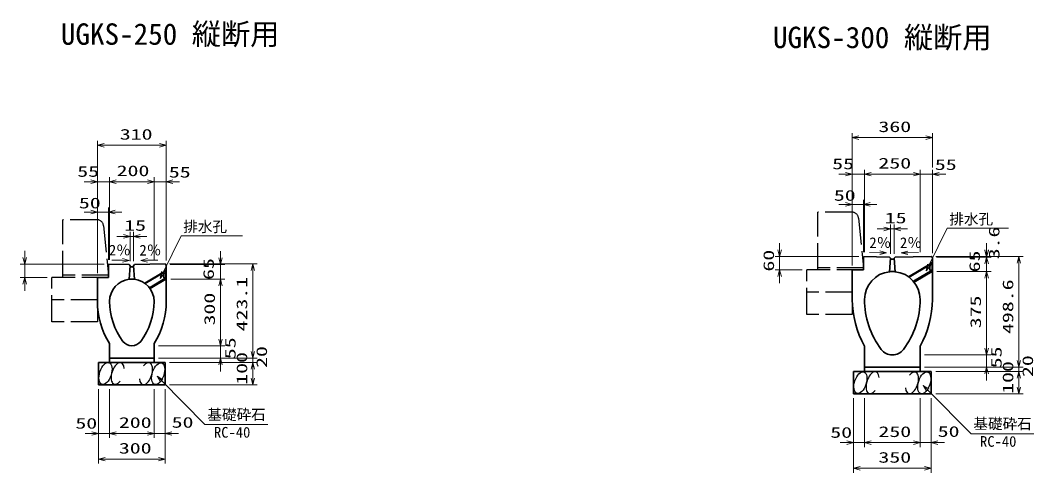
# Model space of a CAD drawing. Units: millimetres on the paper. Extents: x 15 to 1219, y 6 to 859.
# Drawn here: x 256.1 to 483.9, y 511.8 to 613.6 of the extents above; entities that cross this region are included whole.
import ezdxf
from ezdxf.enums import TextEntityAlignment as Align

# ---------------------------------------------------------------- set-up
doc = ezdxf.new("R2010")
doc.units = ezdxf.units.MM
doc.linetypes.add('DASHED', pattern=[7.5, 6, -1.5])
for name, color, linetype, lineweight in [('D-STR-DIM（寸法）', 7, 'Continuous', 13), ('D-STR-HTXT(基礎砕石-旗)', 7, 'Continuous', 13), ('D-STR-HTXT（WS-旗）', 7, 'Continuous', 13), ('D-STR-STRF(グリ)', 7, 'Continuous', 25), ('D-STR-STRF(歩車)', 7, 'DASHED', 25), ('D-STR（構造物WS）', 1, 'Continuous', 35), ('D-STR（構造物）', 1, 'Continuous', 35)]:
    doc.layers.add(name, color=color, linetype=linetype, lineweight=lineweight)
doc.layers.add('D-STR-TXT(文字)', color=7, linetype='Continuous')
doc.styles.add('ＭＳ ゴシック', font='')
doc.styles.get('ＭＳ ゴシック').set_extended_font_data('MS Gothic')

# ---------------------------------------------------------------- blocks, each defined once
blk = doc.blocks.new('_Open30')
at = {"color": 7, "linetype": 'Continuous', "lineweight": 13}
for p, q in [((-1, 0.2679), (0, 0)), ((0, 0), (-1, -0.2679)), ((0, 0), (-1, 0))]:
    blk.add_line(p, q, dxfattribs=at)

msp = doc.modelspace()

# ---------------------------------------------------------------- linework, layer by layer
at = {"layer": 'D-STR-DIM（寸法）'}
for p, q in [((443.154, 579.99), (443.154, 588.198)), ((461.154, 580.508), (461.154, 588.198)), ((273.415, 578.282), (273.415, 586.491)), ((273.415, 578.282), (273.415, 586.491)), ((288.915, 578.282), (288.915, 586.491)), ((288.915, 578.282), (288.915, 586.491)), ((444.654, 587.198), (459.654, 587.198)), ((274.915, 585.491), (287.415, 585.491)), ((274.915, 585.491), (287.415, 585.491)), ((441.654, 578.99), (440.154, 578.99)), ((443.154, 558.457), (443.154, 579.99)), ((443.154, 578.99), (445.904, 578.99)), ((445.904, 561.452), (445.904, 579.99)), ((445.904, 561.452), (445.904, 579.99)), ((447.404, 578.99), (448.904, 578.99)), ((447.404, 578.99), (456.904, 578.99)), ((456.904, 578.99), (455.404, 578.99)), ((458.404, 561.452), (458.404, 579.99)), ((458.404, 561.452), (458.404, 579.99)), ((458.404, 578.99), (461.154, 578.99)), ((461.154, 561.257), (461.154, 579.99)), ((462.654, 578.99), (464.154, 578.99)), ((271.915, 577.282), (270.415, 577.282)), ((271.915, 577.282), (270.415, 577.282)), ((273.415, 556.75), (273.415, 578.282)), ((273.415, 556.75), (273.415, 578.282)), ((273.415, 577.282), (276.165, 577.282)), ((273.415, 577.282), (276.165, 577.282)), ((276.165, 559.745), (276.165, 578.282)), ((276.165, 559.745), (276.165, 578.282)), ((276.165, 559.745), (276.165, 578.282)), ((276.165, 559.745), (276.165, 578.282)), ((277.665, 577.282), (279.165, 577.282)), ((277.665, 577.282), (284.665, 577.282)), ((277.665, 577.282), (279.165, 577.282)), ((277.665, 577.282), (284.665, 577.282)), ((284.665, 577.282), (283.165, 577.282)), ((284.665, 577.282), (283.165, 577.282)), ((286.165, 559.745), (286.165, 578.282)), ((286.165, 559.745), (286.165, 578.282)), ((286.165, 559.745), (286.165, 578.282)), ((286.165, 559.745), (286.165, 578.282)), ((286.165, 577.282), (288.915, 577.282)), ((286.165, 577.282), (288.915, 577.282)), ((288.915, 559.55), (288.915, 578.282)), ((288.915, 559.55), (288.915, 578.282)), ((290.415, 577.282), (291.915, 577.282)), ((290.415, 577.282), (291.915, 577.282)), ((441.654, 572.18), (440.154, 572.18)), ((443.154, 558.457), (443.154, 573.18)), ((443.154, 572.18), (445.654, 572.18)), ((445.654, 561.457), (445.654, 573.18)), ((447.154, 572.18), (448.654, 572.18)), ((271.915, 570.473), (270.415, 570.473)), ((271.915, 570.473), (270.415, 570.473)), ((273.415, 556.75), (273.415, 571.473)), ((273.415, 556.75), (273.415, 571.473)), ((273.415, 570.473), (275.915, 570.473)), ((273.415, 570.473), (275.915, 570.473)), ((275.915, 559.75), (275.915, 571.473)), ((275.915, 559.75), (275.915, 571.473)), ((277.415, 570.473), (278.915, 570.473)), ((277.415, 570.473), (278.915, 570.473)), ((451.76, 561.084), (451.76, 567.677)), ((452.551, 561.068), (452.551, 567.677)), ((280.77, 559.401), (280.77, 565.995)), ((280.77, 559.401), (280.77, 565.995)), ((281.561, 559.385), (281.561, 565.995)), ((281.561, 559.385), (281.561, 565.995)), ((450.26, 566.677), (448.76, 566.677)), ((451.76, 566.677), (452.551, 566.677)), ((454.051, 566.677), (455.551, 566.677)), ((279.27, 564.995), (277.77, 564.995)), ((279.27, 564.995), (277.77, 564.995)), ((280.77, 564.995), (281.561, 564.995)), ((280.77, 564.995), (281.561, 564.995)), ((283.061, 564.995), (284.561, 564.995)), ((283.061, 564.995), (284.561, 564.995)), ((426.82, 561.957), (426.82, 563.457)), ((473.346, 562), (473.346, 563.5)), ((473.346, 561.84), (473.346, 563.34)), ((257.081, 560.25), (257.081, 561.75)), ((257.081, 560.25), (257.081, 561.75)), ((301.107, 560.157), (301.107, 561.657)), ((446.995, 561.361), (449.357, 561.313)), ((458.015, 561.343), (455.654, 561.296)), ((274.915, 558.75), (256.081, 558.75)), ((274.915, 558.75), (256.081, 558.75)), ((257.081, 555.75), (257.081, 558.75)), ((257.081, 555.75), (257.081, 558.75)), ((276.679, 559.664), (279.04, 559.617)), ((276.679, 559.664), (279.04, 559.617)), ((287.025, 559.66), (284.664, 559.613)), ((287.025, 559.66), (284.664, 559.613)), ((289.665, 558.795), (309.368, 558.795)), ((289.665, 558.795), (309.368, 558.795)), ((289.805, 558.657), (302.107, 558.657)), ((301.107, 555.38), (301.107, 558.657)), ((444.654, 560.457), (425.82, 560.457)), ((426.82, 557.457), (426.82, 560.457)), ((461.904, 560.502), (481.607, 560.502)), ((462.07, 560.34), (474.346, 560.34)), ((462.07, 560.34), (474.346, 560.34)), ((462.904, 560.5), (474.346, 560.5)), ((473.346, 560.34), (473.346, 560.5)), ((473.346, 557.085), (473.346, 560.34)), ((473.346, 558.84), (473.346, 557.34)), ((480.607, 537.077), (480.607, 559.002)), ((308.368, 539.13), (308.368, 557.295)), ((308.368, 539.13), (308.368, 557.295)), ((431.904, 557.457), (425.82, 557.457)), ((462.154, 557.085), (474.346, 557.085)), ((462.154, 557.085), (474.346, 557.085)), ((262.165, 555.75), (256.081, 555.75)), ((262.165, 555.75), (256.081, 555.75)), ((257.081, 554.25), (257.081, 552.75)), ((257.081, 554.25), (257.081, 552.75)), ((289.915, 555.38), (302.107, 555.38)), ((289.915, 555.38), (302.107, 555.38)), ((301.107, 541.88), (301.107, 553.88)), ((301.107, 553.88), (301.107, 552.38)), ((426.82, 555.957), (426.82, 554.457)), ((473.346, 539.827), (473.346, 555.585)), ((473.346, 555.585), (473.346, 554.085)), ((301.107, 541.88), (301.107, 543.38)), ((287.165, 540.38), (302.107, 540.38)), ((287.165, 540.38), (302.107, 540.38)), ((301.107, 537.63), (301.107, 540.38)), ((308.368, 539.13), (308.368, 540.63)), ((308.368, 539.13), (308.368, 540.63)), ((473.346, 539.827), (473.346, 541.327)), ((459.404, 538.327), (474.346, 538.327)), ((459.404, 538.327), (474.346, 538.327)), ((473.346, 535.577), (473.346, 538.327)), ((480.607, 537.077), (480.607, 538.577)), ((287.165, 537.63), (309.368, 537.63)), ((287.165, 537.63), (309.368, 537.63)), ((287.165, 537.63), (302.107, 537.63)), ((287.165, 537.63), (309.368, 537.63)), ((287.165, 537.63), (309.368, 537.63)), ((289.665, 536.63), (309.368, 536.63)), ((289.665, 536.63), (309.368, 536.63)), ((289.665, 536.63), (309.368, 536.63)), ((289.665, 536.63), (309.368, 536.63)), ((301.107, 536.13), (301.107, 534.63)), ((308.368, 536.63), (308.368, 537.63)), ((308.368, 536.63), (308.368, 537.63)), ((459.404, 535.577), (481.607, 535.577)), ((459.404, 535.577), (474.346, 535.577)), ((459.404, 535.577), (481.607, 535.577)), ((480.607, 534.577), (480.607, 535.577)), ((308.368, 533.13), (308.368, 535.13)), ((308.368, 535.13), (308.368, 533.63)), ((308.368, 533.13), (308.368, 535.13)), ((308.368, 535.13), (308.368, 533.63)), ((461.904, 534.577), (481.607, 534.577)), ((461.904, 534.577), (481.607, 534.577)), ((473.346, 534.077), (473.346, 532.577)), ((289.665, 531.63), (309.368, 531.63)), ((289.665, 531.63), (309.368, 531.63)), ((480.607, 531.077), (480.607, 533.077)), ((480.607, 533.077), (480.607, 531.577)), ((273.665, 530.63), (273.665, 519.663)), ((273.665, 530.63), (273.665, 519.663)), ((276.165, 530.63), (276.165, 519.663)), ((276.165, 530.63), (276.165, 519.663)), ((276.165, 530.63), (276.165, 519.663)), ((276.165, 530.63), (276.165, 519.663)), ((286.165, 530.63), (286.165, 519.663)), ((286.165, 530.63), (286.165, 519.663)), ((286.165, 530.63), (286.165, 519.663)), ((286.165, 530.63), (286.165, 519.663)), ((288.665, 530.63), (288.665, 519.663)), ((288.665, 530.63), (288.665, 519.663)), ((461.904, 529.577), (481.607, 529.577)), ((443.404, 528.577), (443.404, 517.61)), ((445.904, 528.577), (445.904, 517.61)), ((445.904, 528.577), (445.904, 517.61)), ((458.404, 528.577), (458.404, 517.61)), ((458.404, 528.577), (458.404, 517.61)), ((460.904, 528.577), (460.904, 517.61)), ((272.165, 520.663), (270.665, 520.663)), ((272.165, 520.663), (270.665, 520.663)), ((273.665, 520.663), (276.165, 520.663)), ((273.665, 520.663), (276.165, 520.663)), ((273.665, 519.663), (273.665, 513.889)), ((273.665, 519.663), (273.665, 513.889)), ((277.665, 520.663), (279.165, 520.663)), ((277.665, 520.663), (284.665, 520.663)), ((277.665, 520.663), (279.165, 520.663)), ((277.665, 520.663), (284.665, 520.663)), ((284.665, 520.663), (283.165, 520.663)), ((284.665, 520.663), (283.165, 520.663)), ((286.165, 520.663), (288.665, 520.663)), ((286.165, 520.663), (288.665, 520.663)), ((288.665, 519.663), (288.665, 513.889)), ((288.665, 519.663), (288.665, 513.889)), ((290.165, 520.663), (291.665, 520.663)), ((290.165, 520.663), (291.665, 520.663)), ((441.904, 518.61), (440.404, 518.61)), ((443.404, 518.61), (445.904, 518.61)), ((443.404, 517.61), (443.404, 511.837)), ((447.404, 518.61), (448.904, 518.61)), ((447.404, 518.61), (456.904, 518.61)), ((456.904, 518.61), (455.404, 518.61)), ((458.404, 518.61), (460.904, 518.61)), ((460.904, 517.61), (460.904, 511.837)), ((462.404, 518.61), (463.904, 518.61)), ((275.165, 514.889), (287.165, 514.889)), ((275.165, 514.889), (287.165, 514.889)), ((444.904, 512.837), (459.404, 512.837))]:
    msp.add_line(p, q, dxfattribs=at)
at = {"layer": 'D-STR-HTXT(基礎砕石-旗)'}
for points in [[(311.709, 522.657), (297.605, 522.657), (287.882, 532.474)], [(483.948, 520.605), (469.844, 520.605), (460.121, 530.421)]]:
    msp.add_lwpolyline(points, dxfattribs=at)
at = {"layer": 'D-STR-HTXT（WS-旗）'}
for points in [[(478.281, 566.813), (464.492, 566.813), (460.452, 558.602)], [(306.042, 565.105), (292.253, 565.105), (288.213, 556.894)]]:
    msp.add_lwpolyline(points, dxfattribs=at)
at = {"layer": 'D-STR-STRF(グリ)'}
for centre, major_axis in [((275.24, 534.153), (0.79, 2.421)), ((287.09, 534.106), (-0.79, -2.421)), ((444.979, 532.101), (0.79, 2.421)), ((459.329, 532.054), (-0.79, -2.421))]:
    msp.add_ellipse(centre, major_axis=major_axis, ratio=0.5139, dxfattribs=at)
for centre, major_axis in [((277.981, 534.153), (0.79, 2.421)), ((284.349, 534.106), (-0.79, -2.421)), ((447.72, 532.101), (0.79, 2.421)), ((456.588, 532.054), (-0.79, -2.421))]:
    msp.add_ellipse(centre, major_axis=major_axis, ratio=0.5139, start_param=5.3575563, end_param=10.3750652, dxfattribs=at)
at = {"layer": 'D-STR-STRF(歩車)'}
for p, q in [((435.404, 557.457), (435.404, 570.457)), ((443.046, 570.457), (435.404, 570.457)), ((265.665, 555.75), (265.665, 568.75)), ((273.308, 568.75), (265.665, 568.75)), ((274.8, 567.399), (275.915, 556.25)), ((444.539, 569.106), (445.654, 557.957)), ((275.915, 556.25), (265.665, 556.25)), ((445.654, 557.457), (432.904, 557.457)), ((432.904, 547.457), (432.904, 557.457)), ((445.654, 557.957), (435.404, 557.957)), ((443.154, 557.457), (443.154, 547.457)), ((275.915, 555.75), (263.165, 555.75)), ((263.165, 545.75), (263.165, 555.75)), ((273.415, 555.75), (273.415, 545.75)), ((443.154, 552.457), (432.904, 552.457)), ((273.415, 550.75), (263.165, 550.75)), ((443.154, 547.457), (432.904, 547.457)), ((273.415, 545.75), (263.165, 545.75))]:
    msp.add_line(p, q, dxfattribs=at)
for centre in [(443.046, 568.957), (273.308, 567.25)]:
    msp.add_arc(centre, 1.5, 5.71077, 89.99998, dxfattribs=at)
at = {"layer": 'D-STR（構造物WS）'}
for p, q in [((460.996, 558.99), (455.823, 555.886)), ((455.953, 555.789), (460.579, 558.565)), ((461.079, 558.907), (460.579, 558.607)), ((460.579, 558.607), (460.579, 557.407)), ((461.079, 558.907), (460.832, 559.155)), ((461.079, 557.107), (461.079, 558.907)), ((288.757, 557.283), (284.054, 554.461)), ((284.185, 554.365), (288.34, 556.857)), ((288.34, 556.9), (288.84, 557.2)), ((288.34, 555.7), (288.34, 556.9)), ((288.84, 557.2), (288.593, 557.447)), ((288.84, 555.4), (288.84, 557.2)), ((461.079, 557.407), (456.896, 554.897)), ((457.057, 554.702), (461.079, 557.116)), ((460.579, 557.407), (461.079, 557.407)), ((460.776, 556.932), (461.079, 557.107)), ((288.84, 555.7), (285.105, 553.458)), ((285.255, 553.257), (288.84, 555.408)), ((288.84, 555.7), (288.34, 555.7)), ((288.537, 555.225), (288.84, 555.4))]:
    msp.add_line(p, q, dxfattribs=at)
at = {"layer": 'D-STR（構造物）'}
for p, q in [((280.54, 558.657), (275.915, 558.75)), ((275.915, 558.75), (275.915, 555.75)), ((280.54, 558.657), (280.768, 558.403)), ((280.54, 558.657), (280.77, 558.401)), ((280.768, 558.403), (280.54, 555.341)), ((281.56, 558.403), (281.792, 555.34)), ((281.562, 558.403), (281.79, 558.657)), ((281.562, 558.403), (281.79, 558.657)), ((281.79, 558.657), (288.665, 558.795)), ((288.665, 558.795), (288.915, 558.55)), ((288.915, 558.55), (288.915, 550.38)), ((451.528, 560.34), (445.654, 560.457)), ((445.654, 557.457), (445.654, 560.457)), ((451.528, 560.34), (451.759, 560.086)), ((451.759, 560.086), (451.529, 557.046)), ((452.78, 560.34), (452.549, 560.086)), ((452.549, 560.086), (452.779, 557.046)), ((460.904, 560.502), (452.78, 560.34)), ((460.904, 560.502), (461.154, 560.257)), ((461.154, 560.257), (461.154, 550.827)), ((443.154, 557.457), (443.154, 550.827)), ((445.654, 557.457), (443.154, 557.457)), ((273.415, 555.75), (273.415, 550.38)), ((275.915, 555.75), (273.415, 555.75)), ((276.165, 540.89), (276.165, 537.63)), ((286.165, 537.63), (286.165, 540.89)), ((445.904, 534.577), (445.904, 540.306)), ((458.404, 534.577), (458.404, 540.306)), ((276.165, 536.63), (276.165, 538.72)), ((273.665, 536.63), (288.665, 536.63)), ((273.665, 536.63), (273.665, 531.63)), ((276.165, 537.63), (286.165, 537.63)), ((286.165, 537.585), (286.165, 536.585)), ((288.665, 531.63), (288.665, 536.63)), ((445.904, 535.577), (458.404, 535.577)), ((443.404, 534.577), (460.904, 534.577)), ((443.404, 529.577), (443.404, 534.577)), ((460.904, 529.577), (460.904, 534.577)), ((273.665, 531.63), (288.665, 531.63)), ((443.404, 529.577), (460.904, 529.577))]:
    msp.add_line(p, q, dxfattribs=at)
at = {"layer": 'D-STR（構造物）', "linetype": 'DASHED'}
for p, q in [((452.01, 559.835), (452.155, 559.835)), ((452.3, 559.835), (452.155, 559.835)), ((281.02, 558.153), (281.165, 558.153)), ((281.31, 558.153), (281.165, 558.153))]:
    msp.add_line(p, q, dxfattribs=at)
for centre, radius, start, end in [((281.018, 558.403), 0.25, 179.93762, 270), ((281.312, 558.403), 0.25, 270, 0.06238), ((452.008, 560.085), 0.25, 179.93762, 270), ((452.302, 560.085), 0.25, 270, 0.06238), ((452.153, 552.074), 5.011, 82.82494, 97.15522), ((281.164, 550.369), 5.011, 82.82494, 97.15522)]:
    msp.add_arc(centre, radius, start, end, dxfattribs=at)
at = {"layer": 'D-STR（構造物）'}
for centre, radius, start, end in [((452.154, 550.827), 6.25, 95.73924, 180), ((452.171, 550.843), 6.233, 359.8589, 84.4035), ((281.165, 550.38), 5, 97.18519, 179.99805), ((281.165, 550.38), 5, 0, 82.81926), ((291.165, 550.38), 17.75, 180, 212.32053), ((291.165, 550.38), 15, 180, 216.86989), ((271.165, 550.38), 15, 323.1301, 0), ((271.165, 550.38), 17.75, 327.67947, 0), ((464.654, 550.827), 21.5, 180, 209.2972), ((464.654, 550.827), 18.75, 180, 216.86989), ((439.654, 550.827), 18.75, 323.13008, 0), ((439.654, 550.827), 21.5, 330.70277, 0), ((281.165, 542.88), 2.5, 216.86987, 323.13013), ((452.154, 541.452), 3.125, 216.86989, 323.13008)]:
    msp.add_arc(centre, radius, start, end, dxfattribs=at)

# ---------------------------------------------------------------- block references
at = {"layer": 'D-STR-DIM（寸法）', "xscale": 1.5, "yscale": 1.5}
for p, rotation in [((273.415, 585.491), 180), ((273.415, 585.491), 180), ((443.154, 587.198), 180), ((445.904, 578.99), 180), ((445.904, 578.99), 180), ((461.154, 578.99), 180), ((276.165, 577.282), 180), ((276.165, 577.282), 180), ((276.165, 577.282), 180), ((276.165, 577.282), 180), ((288.915, 577.282), 180), ((288.915, 577.282), 180), ((445.654, 572.18), 180), ((275.915, 570.473), 180), ((275.915, 570.473), 180), ((281.561, 564.995), 180), ((281.561, 564.995), 180), ((452.551, 566.677), 180), ((426.82, 560.457), 270), ((450.856, 561.283), 358.85424), ((454.154, 561.266), 181.14576), ((473.346, 560.5), 270), ((473.346, 560.34), 270), ((257.081, 558.75), 270), ((257.081, 558.75), 270), ((280.54, 559.587), 358.85424), ((280.54, 559.587), 358.85424), ((283.164, 559.583), 181.14576), ((283.164, 559.583), 181.14576), ((301.107, 558.657), 270), ((308.368, 558.795), 90), ((308.368, 558.795), 90), ((473.346, 560.34), 90), ((480.607, 560.502), 90), ((426.82, 557.457), 90), ((473.346, 557.085), 90), ((473.346, 557.085), 90), ((257.081, 555.75), 90), ((257.081, 555.75), 90), ((301.107, 555.38), 90), ((301.107, 555.38), 90), ((301.107, 540.38), 270), ((301.107, 540.38), 270), ((308.368, 537.63), 270), ((308.368, 537.63), 270), ((308.368, 537.63), 270), ((308.368, 537.63), 270), ((473.346, 538.327), 270), ((473.346, 538.327), 270), ((301.107, 537.63), 90), ((308.368, 536.63), 90), ((308.368, 536.63), 90), ((308.368, 536.63), 90), ((308.368, 536.63), 90), ((473.346, 535.577), 90), ((480.607, 535.577), 270), ((480.607, 535.577), 270), ((480.607, 534.577), 90), ((480.607, 534.577), 90), ((308.368, 531.63), 270), ((308.368, 531.63), 270), ((480.607, 529.577), 270), ((276.165, 520.663), 180), ((276.165, 520.663), 180), ((276.165, 520.663), 180), ((276.165, 520.663), 180), ((288.665, 520.663), 180), ((288.665, 520.663), 180), ((445.904, 518.61), 180), ((445.904, 518.61), 180), ((460.904, 518.61), 180), ((273.665, 514.889), 180), ((273.665, 514.889), 180), ((443.404, 512.837), 180)]:
    msp.add_blockref('_Open30', p, dxfattribs=dict(at, rotation=rotation))
for p in [(288.915, 585.491), (288.915, 585.491), (461.154, 587.198), (443.154, 578.99), (458.404, 578.99), (458.404, 578.99), (273.415, 577.282), (273.415, 577.282), (286.165, 577.282), (286.165, 577.282), (286.165, 577.282), (286.165, 577.282), (443.154, 572.18), (273.415, 570.473), (273.415, 570.473), (280.77, 564.995), (280.77, 564.995), (451.76, 566.677), (273.665, 520.663), (273.665, 520.663), (286.165, 520.663), (286.165, 520.663), (286.165, 520.663), (286.165, 520.663), (443.404, 518.61), (458.404, 518.61), (458.404, 518.61), (288.665, 514.889), (288.665, 514.889), (460.904, 512.837)]:
    msp.add_blockref('_Open30', p, dxfattribs=at)
at = {"layer": 'D-STR-HTXT(基礎砕石-旗)', "xscale": 1.5, "yscale": 1.5, "rotation": 134.72505}
for p in [(286.827, 533.539), (459.066, 531.487)]:
    msp.add_blockref('_Open30', p, dxfattribs=at)
at = {"layer": 'D-STR-HTXT（WS-旗）', "xscale": 1.5, "yscale": 1.5, "rotation": 243.798}
for p in [(459.789, 557.256), (287.55, 555.548)]:
    msp.add_blockref('_Open30', p, dxfattribs=at)

# ---------------------------------------------------------------- texts
at = {"layer": 'D-STR-DIM（寸法）', "style": 'ＭＳ ゴシック', "width": 1.5}
for s, p in [('360', (449.029, 587.736)), ('310', (278.457, 586.028)), ('310', (278.457, 586.028)), ('55', (438.635, 579.384)), ('250', (449.029, 579.527)), ('55', (461.719, 579.213)), ('55', (268.896, 577.676)), ('55', (268.896, 577.676)), ('200', (277.748, 577.82)), ('200', (277.748, 577.82)), ('55', (289.48, 577.505)), ('55', (289.48, 577.505)), ('50', (439.003, 572.283)), ('50', (269.264, 570.575)), ('50', (269.264, 570.575)), ('15', (450.443, 567.215)), ('15', (279.453, 565.532)), ('15', (279.453, 565.532)), ('50', (268.467, 521.03)), ('50', (268.467, 521.03)), ('200', (278.248, 521.2)), ('200', (278.248, 521.2)), ('50', (290.117, 521.238)), ('50', (290.117, 521.238)), ('50', (438.206, 518.977)), ('250', (449.029, 519.148)), ('50', (462.356, 519.185)), ('300', (278.248, 515.427)), ('300', (278.248, 515.427)), ('350', (449.029, 513.374))]:
    msp.add_text(s, height=2.405, dxfattribs=at).set_placement(p, align=Align.BOTTOM_LEFT)
for s, p in [('3.6', (476.959, 559.837)), ('60', (426.282, 557.082)), ('65', (472.58, 556.906)), ('65', (300.341, 555.201)), ('423.1', (307.83, 543.629)), ('423.1', (307.83, 543.629)), ('498.6', (480.069, 543.04)), ('300', (300.57, 544.963)), ('375', (472.809, 544.327)), ('55', (305.216, 537.372)), ('20', (312.282, 535.411)), ('20', (312.282, 535.411)), ('100', (307.83, 531.63)), ('100', (307.83, 531.63)), ('55', (477.455, 535.32)), ('20', (484.521, 533.359)), ('100', (480.069, 529.577))]:
    msp.add_text(s, height=2.405, rotation=90, dxfattribs=at).set_placement(p, align=Align.BOTTOM_LEFT)
at = {"layer": 'D-STR-DIM（寸法）', "style": 'ＭＳ ゴシック'}
for rotation, p in [(0.01, (276.012, 559.976)), (0.01, (276.012, 559.976)), (359.99, (282.881, 559.972)), (359.99, (282.881, 559.972)), (0.01, (447.002, 561.658)), (359.99, (453.871, 561.655))]:
    msp.add_text('2％', height=2.405, rotation=rotation, dxfattribs=at).set_placement(p, align=Align.BOTTOM_LEFT)
at = {"layer": 'D-STR-HTXT(基礎砕石-旗)', "style": 'ＭＳ ゴシック'}
for s, p in [('基礎砕石', (298.141, 522.991)), ('基礎砕石', (470.38, 520.939)), ('RC-40', (299.629, 519.006)), ('RC-40', (471.868, 516.954))]:
    msp.add_text(s, height=2.405, dxfattribs=at).set_placement(p, align=Align.BOTTOM_LEFT)
at = {"layer": 'D-STR-HTXT（WS-旗）', "style": 'ＭＳ ゴシック'}
for p in [(464.973, 566.965), (292.734, 565.257)]:
    msp.add_text('排水孔', height=2.405, dxfattribs=at).set_placement(p, align=Align.BOTTOM_LEFT)
at = {"layer": 'D-STR-TXT(文字)', "style": 'ＭＳ ゴシック'}
for s, p in [('UGKS-250 縦断用', (265.203, 606.646)), ('UGKS-300 縦断用', (425.312, 605.896))]:
    msp.add_text(s, height=4.811, dxfattribs=at).set_placement(p, align=Align.BOTTOM_LEFT)

doc.saveas('drawing.dxf')
